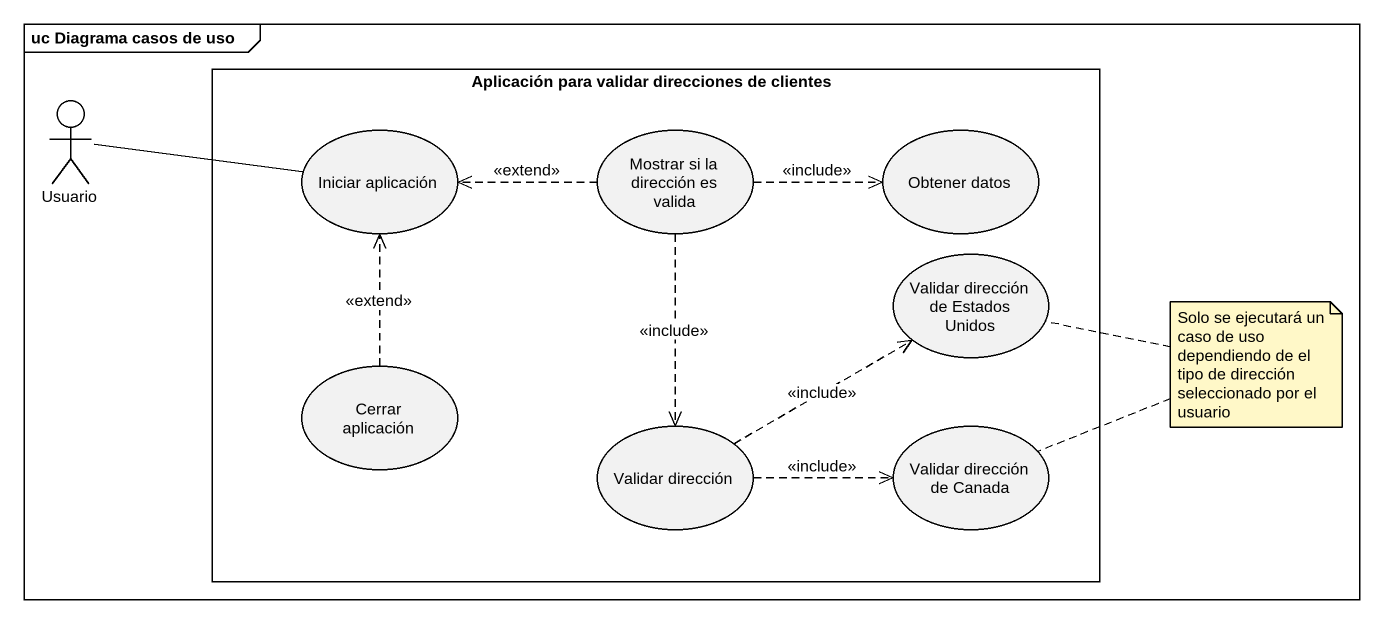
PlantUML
@startuml
mainframe uc Diagrama casos de uso
actor Usuario
rectangle "Aplicación para validar direcciones de clientes" as Aplicación_para_validar {
  usecase "Iniciar aplicación" as Iniciar_aplicación
  usecase "Mostrar si la dirección es valida" as Mostrar_si_la_dirección_es
  usecase "Obtener datos" as Obtener_datos
  usecase "Validar dirección de Estados Unidos" as Validar_dirección_de
  usecase "Cerrar aplicación" as Cerrar_aplicación
  usecase "Validar dirección" as Validar_dirección
  usecase "Validar dirección de Canada" as Validar_dirección_de_Canada
}
Usuario -right- Iniciar_aplicación
Mostrar_si_la_dirección_es .left.> Iniciar_aplicación : <<extend>>
Mostrar_si_la_dirección_es .right.> Obtener_datos : <<include>>
Mostrar_si_la_dirección_es ..> Validar_dirección : <<include>>
Cerrar_aplicación .up.> Iniciar_aplicación : <<extend>>
Validar_dirección .right.> Validar_dirección_de : <<include>>
Validar_dirección .right.> Validar_dirección_de_Canada : <<include>>
note as N1
  Solo se ejecutará un caso de uso dependiendo de el tipo de dirección seleccionado por el usuario
end note
N1 .. Validar_dirección_de_Canada
N1 .. Validar_dirección_de
@enduml
